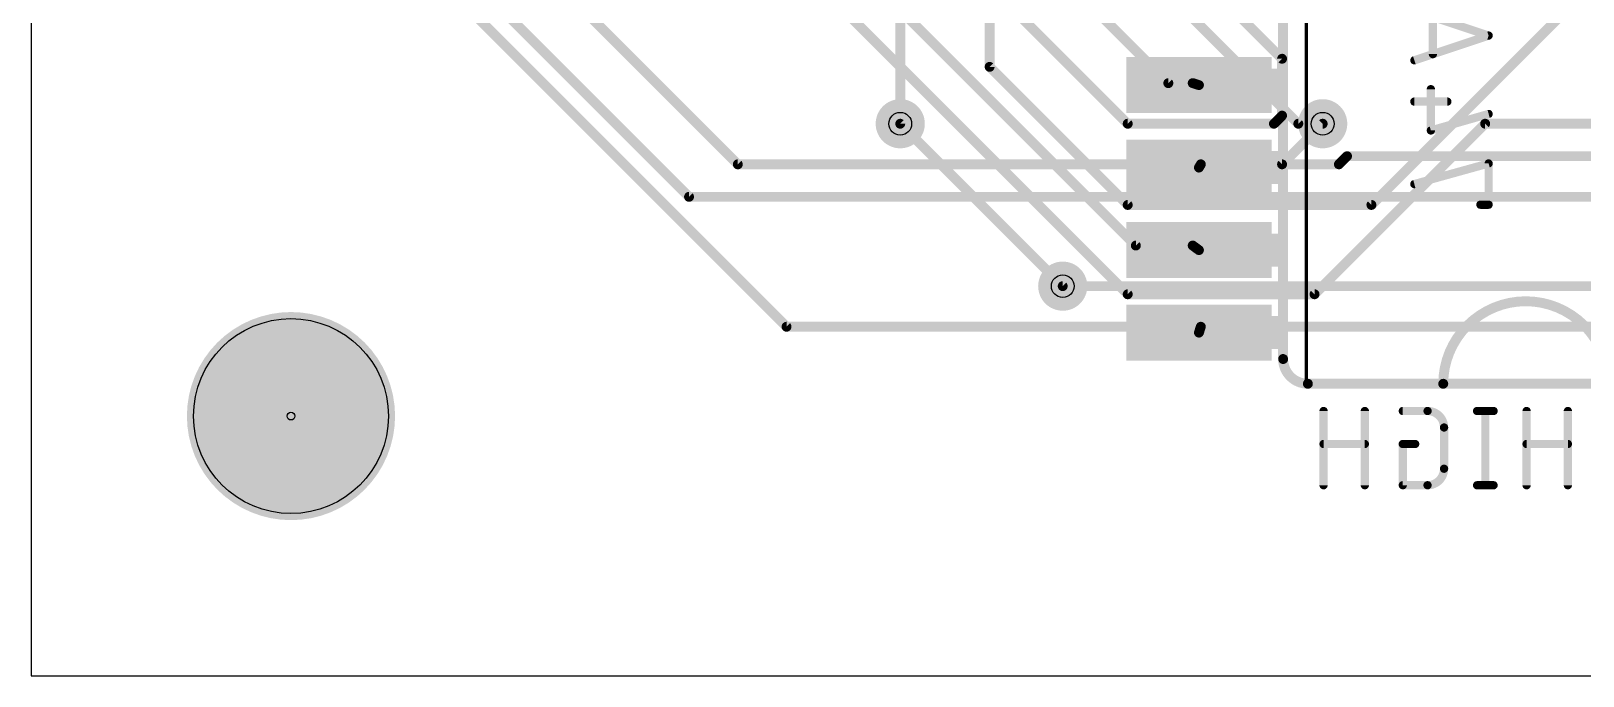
# Model space of a CAD drawing. Extents: x 0 to 200, y 0 to 49.
# Drawn here: x 0 to 23.88, y 0 to 9.93 of the extents above; entities that cross this region are included whole.
import ezdxf

# ---------------------------------------------------------------- set-up
doc = ezdxf.new("R2010")
doc.units = 0
for name, color, linetype in [('1', 12, 'CONTINUOUS'), ('16', 132, 'CONTINUOUS'), ('18', 110, 'CONTINUOUS'), ('20', 31, 'CONTINUOUS'), ('22', 253, 'CONTINUOUS'), ('26', 253, 'CONTINUOUS'), ('28', 253, 'CONTINUOUS'), ('29', 253, 'CONTINUOUS'), ('30', 253, 'CONTINUOUS'), ('32', 253, 'CONTINUOUS'), ('44', 253, 'CONTINUOUS'), ('52', 253, 'CONTINUOUS')]:
    doc.layers.add(name, color=color, linetype=linetype)

# ---------------------------------------------------------------- blocks, each defined once
blk = doc.blocks.new('RECT')
blk.add_solid([(-0.5, -0.5), (0.5, -0.5), (-0.5, 0.5), (0.5, 0.5)])
blk = doc.blocks.new('ROUNDV')
at = {"const_width": 0.5}
blk.add_lwpolyline([(0, -0.25, 1), (0, 0.25, 1), (0, -0.25)], format="xyb", dxfattribs=at)

msp = doc.modelspace()

# ---------------------------------------------------------------- linework, layer by layer
at = {"layer": '1', "const_width": 0.1524}
for points in [[(8.125, 19.875), (19.5, 8.5)], [(3.75, 15), (10.875, 7.875)], [(10.125, 7.375), (2.75, 14.75)], [(11.625, 5.375), (2.375, 14.625)], [(13.375, 8.5), (13.375, 11.875)], [(19.5, 8.5), (19.875, 8.5)], [(10.875, 7.875), (20.125, 7.875)], [(20.125, 7.875), (20.25, 8)], [(20.25, 8), (24.125, 8)], [(30.375, 7.375), (10.125, 7.375)], [(32.5, 6), (15.875, 6)], [(34.5, 5.375), (11.625, 5.375)]]:
    msp.add_lwpolyline(points, dxfattribs=at)
at = {"layer": '1', "const_width": 0.0762}
for points in [[(13.3369, 8.5, 1), (13.4131, 8.5)], [(19.5, 8.5381, 1), (19.5, 8.4619)], [(19.4731, 8.4731, 1), (19.5269, 8.5269)], [(19.875, 8.4619, 1), (19.875, 8.5381)], [(10.875, 7.9131, 1), (10.875, 7.8369)], [(10.8481, 7.8481, 1), (10.9019, 7.9019)], [(20.0981, 7.9019, 1), (20.1519, 7.8481)], [(20.125, 7.8369, 1), (20.125, 7.9131)], [(20.25, 8.0381, 1), (20.25, 7.9619)], [(20.2769, 7.9731, 1), (20.2231, 8.0269)], [(10.125, 7.4131, 1), (10.125, 7.3369)], [(10.0981, 7.3481, 1), (10.1519, 7.4019)], [(15.875, 6.0381, 1), (15.875, 5.9619)], [(11.625, 5.4131, 1), (11.625, 5.3369)], [(11.5981, 5.3481, 1), (11.6519, 5.4019)]]:
    msp.add_lwpolyline(points, format="xyb", dxfattribs=at)
at = {"layer": '16', "const_width": 0.1524}
for points in [[(8.125, 18.5), (17.5, 9.125)], [(7.125, 16.5), (17, 6.625)], [(6.375, 16.375), (16.875, 5.875)], [(26.875, 13.5), (20.625, 7.25)], [(14.75, 9.375), (14.75, 10.5)], [(15.125, 10.25), (16.875, 8.5)], [(19.25, 9.5), (18.5, 10.25)], [(19.25, 8.625), (19.25, 9.5)], [(16.875, 7.25), (14.75, 9.375)], [(17.5, 9.125), (17.875, 9.125)], [(17.875, 9.125), (17.9708, 9.095)], [(19.125, 8.5), (19.25, 8.625)], [(15.875, 6), (13.375, 8.5)], [(16.875, 8.5), (19.125, 8.5)], [(19.875, 8.5), (19.25, 7.875)], [(19.75, 5.875), (22.375, 8.5)], [(22.375, 8.5), (29.125, 8.5)], [(18, 7.875), (17.9708, 7.825)], [(19.25, 7.875), (18, 7.875)], [(20.625, 7.25), (16.875, 7.25)], [(17, 6.625), (17.875, 6.625)], [(17.875, 6.625), (17.9708, 6.555)], [(16.875, 5.875), (19.75, 5.875)], [(18, 5.375), (17.9708, 5.285)], [(25.125, 5.375), (18, 5.375)]]:
    msp.add_lwpolyline(points, dxfattribs=at)
at = {"layer": '16', "const_width": 0.0762}
for points in [[(19.2881, 9.5, 1), (19.2119, 9.5)], [(19.2231, 9.4731, 1), (19.2769, 9.5269)], [(14.7119, 9.375, 1), (14.7881, 9.375)], [(14.7769, 9.4019, 1), (14.7231, 9.3481)], [(17.5, 9.1631, 1), (17.5, 9.0869)], [(17.4731, 9.0981, 1), (17.5269, 9.1519)], [(17.8864, 9.1614, 1), (17.8636, 9.0886)], [(17.875, 9.0869, 1), (17.875, 9.1631)], [(17.9594, 9.0586, 1), (17.9822, 9.1314)], [(19.2119, 8.625, 1), (19.2881, 8.625)], [(19.2769, 8.5981, 1), (19.2231, 8.6519)], [(13.4019, 8.5269, 1), (13.3481, 8.4731)], [(16.875, 8.5381, 1), (16.875, 8.4619)], [(16.8481, 8.4731, 1), (16.9019, 8.5269)], [(19.0981, 8.5269, 1), (19.1519, 8.4731)], [(19.125, 8.4619, 1), (19.125, 8.5381)], [(19.9019, 8.4731, 1), (19.8481, 8.5269)], [(22.375, 8.5381, 1), (22.375, 8.4619)], [(22.4019, 8.4731, 1), (22.3481, 8.5269)], [(17.9379, 7.8442, 1), (18.0037, 7.8058)], [(18, 7.9131, 1), (18, 7.8369)], [(18.0329, 7.8558, 1), (17.9671, 7.8942)], [(19.2231, 7.9019, 1), (19.2769, 7.8481)], [(19.25, 7.8369, 1), (19.25, 7.9131)], [(16.875, 7.2881, 1), (16.875, 7.2119)], [(16.8481, 7.2231, 1), (16.9019, 7.2769)], [(20.5981, 7.2769, 1), (20.6519, 7.2231)], [(20.625, 7.2119, 1), (20.625, 7.2881)], [(17, 6.6631, 1), (17, 6.5869)], [(16.9731, 6.5981, 1), (17.0269, 6.6519)], [(17.8975, 6.6558, 1), (17.8525, 6.5942)], [(17.875, 6.5869, 1), (17.875, 6.6631)], [(17.9483, 6.5242, 1), (17.9933, 6.5858)], [(15.8481, 5.9731, 1), (15.9019, 6.0269)], [(16.875, 5.9131, 1), (16.875, 5.8369)], [(16.8481, 5.8481, 1), (16.9019, 5.9019)], [(19.7231, 5.9019, 1), (19.7769, 5.8481)], [(19.75, 5.8369, 1), (19.75, 5.9131)], [(17.9346, 5.2968, 1), (18.007, 5.2732)], [(18, 5.4131, 1), (18, 5.3369)], [(18.0362, 5.3632, 1), (17.9638, 5.3868)]]:
    msp.add_lwpolyline(points, format="xyb", dxfattribs=at)
at = {"layer": '20'}
for p, q in [((0, 48), (0, 0)), ((0, 0), (200, 0))]:
    msp.add_line(p, q, dxfattribs=at)
for radius in [1.5, 0.06]:
    msp.add_circle((4, 4), radius, dxfattribs=at)
at = {"layer": '22'}
for points, const_width in [([(19.6218, 4.523), (19.6218, 17.477)], 0.0508), ([(21.73, 4.4976), (19.6472, 4.4976)], 0.1524), ([(24.27, 4.4976), (21.73, 4.4976)], 0.1524)]:
    msp.add_lwpolyline(points, dxfattribs=dict(at, const_width=const_width))
for points, const_width in [([(24.27, 4.4976, 1), (21.73, 4.4976)], 0.1524), ([(19.2662, 4.8786, 0.4142), (19.6472, 4.4976)], 0.1524), ([(19.3043, 4.8786, 1), (19.2281, 4.8786)], 0.0762), ([(19.6472, 4.5357, 1), (19.6472, 4.4595)], 0.0762), ([(19.6472, 4.4595, 1), (19.6472, 4.5357)], 0.0762), ([(21.73, 4.5357, 1), (21.73, 4.4595)], 0.0762), ([(21.73, 4.4595, 1), (21.73, 4.5357)], 0.0762), ([(19.6091, 4.523, 1), (19.6345, 4.523)], 0.0254), ([(21.6919, 4.4976, 1), (21.7681, 4.4976)], 0.0762)]:
    msp.add_lwpolyline(points, format="xyb", dxfattribs=dict(at, const_width=const_width))
at = {"layer": '26', "const_width": 0.127}
for points in [[(19.8885, 4.0785), (19.8885, 2.9355)], [(20.5235, 2.9355), (20.5235, 4.0785)], [(21.4887, 4.0785), (21.1077, 4.0785)], [(22.5047, 4.0785), (22.2507, 4.0785)], [(22.3777, 4.0785), (22.3777, 2.9355)], [(23.0127, 4.0785), (23.0127, 2.9355)], [(23.6477, 2.9355), (23.6477, 4.0785)], [(21.7427, 3.1895), (21.7427, 3.8245)], [(20.5235, 3.5705), (19.8885, 3.5705)], [(21.2982, 3.5705), (21.1077, 3.5705)], [(21.1077, 3.5705), (21.1077, 2.9355)], [(23.6477, 3.5705), (23.0127, 3.5705)], [(21.1077, 2.9355), (21.4887, 2.9355)], [(22.5047, 2.9355), (22.2507, 2.9355)]]:
    msp.add_lwpolyline(points, dxfattribs=at)
at = {"layer": '26'}
for points, const_width in [([(19.9202, 4.0785, 1), (19.8568, 4.0785)], 0.0635), ([(20.5553, 4.0785, 1), (20.4918, 4.0785)], 0.0635), ([(21.1077, 4.1102, 1), (21.1077, 4.0468)], 0.0635), ([(21.7427, 3.8245, 0.4142), (21.4887, 4.0785)], 0.127), ([(21.4887, 4.1102, 1), (21.4887, 4.0468)], 0.0635), ([(21.4887, 4.0468, 1), (21.4887, 4.1102)], 0.0635), ([(22.2507, 4.1102, 1), (22.2507, 4.0468)], 0.0635), ([(22.4094, 4.0785, 1), (22.346, 4.0785)], 0.0635), ([(22.5047, 4.0468, 1), (22.5047, 4.1102)], 0.0635), ([(23.0445, 4.0785, 1), (22.981, 4.0785)], 0.0635), ([(23.6794, 4.0785, 1), (23.616, 4.0785)], 0.0635), ([(21.7745, 3.8245, 1), (21.711, 3.8245)], 0.0635), ([(21.711, 3.8245, 1), (21.7745, 3.8245)], 0.0635), ([(19.8885, 3.6023, 1), (19.8885, 3.5387)], 0.0635), ([(20.5235, 3.5387, 1), (20.5235, 3.6023)], 0.0635), ([(21.1077, 3.6023, 1), (21.1077, 3.5387)], 0.0635), ([(21.1395, 3.5705, 1), (21.076, 3.5705)], 0.0635), ([(21.2982, 3.5387, 1), (21.2982, 3.6023)], 0.0635), ([(23.0127, 3.6023, 1), (23.0127, 3.5387)], 0.0635), ([(23.6477, 3.5387, 1), (23.6477, 3.6023)], 0.0635), ([(21.4887, 2.9355, 0.4142), (21.7427, 3.1895)], 0.127), ([(21.7745, 3.1895, 1), (21.711, 3.1895)], 0.0635), ([(21.711, 3.1895, 1), (21.7745, 3.1895)], 0.0635), ([(19.8568, 2.9355, 1), (19.9202, 2.9355)], 0.0635), ([(20.4918, 2.9355, 1), (20.5553, 2.9355)], 0.0635), ([(21.1077, 2.9673, 1), (21.1077, 2.9038)], 0.0635), ([(21.076, 2.9355, 1), (21.1395, 2.9355)], 0.0635), ([(21.4887, 2.9673, 1), (21.4887, 2.9038)], 0.0635), ([(21.4887, 2.9038, 1), (21.4887, 2.9673)], 0.0635), ([(22.2507, 2.9673, 1), (22.2507, 2.9038)], 0.0635), ([(22.346, 2.9355, 1), (22.4094, 2.9355)], 0.0635), ([(22.5047, 2.9038, 1), (22.5047, 2.9673)], 0.0635), ([(22.981, 2.9355, 1), (23.0445, 2.9355)], 0.0635), ([(23.616, 2.9355, 1), (23.6794, 2.9355)], 0.0635)]:
    msp.add_lwpolyline(points, format="xyb", dxfattribs=dict(at, const_width=const_width))
at = {"layer": '28', "const_width": 0.127}
for points in [[(22.4285, 9.857), (21.2855, 10.238)], [(21.5713, 10.1428), (21.5713, 9.5713)], [(21.2855, 9.476), (22.4285, 9.857)], [(21.5395, 8.3965), (21.5395, 9.0315)], [(21.7935, 8.841), (21.2855, 8.841)], [(22.4285, 8.6505), (21.5395, 8.3965)], [(22.4285, 7.8885), (21.2855, 7.571)], [(22.4285, 7.2535), (22.4285, 7.8885)], [(22.3015, 7.2535), (22.4285, 7.2535)]]:
    msp.add_lwpolyline(points, dxfattribs=at)
at = {"layer": '28', "const_width": 0.0635}
for points in [[(22.4385, 9.8269, 1), (22.4185, 9.8871)], [(22.4185, 9.8269, 1), (22.4385, 9.8871)], [(21.5395, 9.5713, 1), (21.603, 9.5713)], [(21.2755, 9.5061, 1), (21.2955, 9.4459)], [(21.5712, 9.0315, 1), (21.5078, 9.0315)], [(21.2855, 8.8728, 1), (21.2855, 8.8093)], [(21.7935, 8.8093, 1), (21.7935, 8.8728)], [(22.4372, 8.62, 1), (22.4198, 8.681)], [(21.5308, 8.427, 1), (21.5482, 8.366)], [(21.5078, 8.3965, 1), (21.5712, 8.3965)], [(22.4602, 7.8885, 1), (22.3968, 7.8885)], [(22.437, 7.8579, 1), (22.42, 7.9191)], [(21.277, 7.6016, 1), (21.294, 7.5404)], [(22.3015, 7.2853, 1), (22.3015, 7.2218)], [(22.3968, 7.2535, 1), (22.4602, 7.2535)], [(22.4285, 7.2218, 1), (22.4285, 7.2853)]]:
    msp.add_lwpolyline(points, format="xyb", dxfattribs=at)
at = {"layer": '29'}
for points, const_width in [([(4, 3.1992, 1), (4, 4.8008, 1), (4, 3.1992)], 1.6016), ([(4, 3.9192, 1), (4, 4.0808, 1), (4, 3.9192)], 0.1616)]:
    msp.add_lwpolyline(points, format="xyb", dxfattribs=dict(at, const_width=const_width))
at = {"layer": '30'}
for points, const_width in [([(4, 3.1992, 1), (4, 4.8008, 1), (4, 3.1992)], 1.6016), ([(4, 3.9192, 1), (4, 4.0808, 1), (4, 3.9192)], 0.1616)]:
    msp.add_lwpolyline(points, format="xyb", dxfattribs=dict(at, const_width=const_width))
at = {"layer": '44'}
for centre in [(13.375, 8.5), (19.875, 8.5), (15.875, 6)]:
    msp.add_circle(centre, 0.175, dxfattribs=at)
at = {"layer": '52', "const_width": 0.1524}
msp.add_lwpolyline([(19.2662, 4.8786), (19.2662, 17.1214)], dxfattribs=at)
at = {"layer": '52', "const_width": 0.0762}
msp.add_lwpolyline([(19.2281, 4.8786, 1), (19.3043, 4.8786)], format="xyb", dxfattribs=at)

# ---------------------------------------------------------------- block references
at = {"layer": '16', "xscale": 0.6604, "yscale": 2.032, "rotation": 90}
for p in [(17.9708, 9.095), (17.9708, 7.825), (17.9708, 6.555), (17.9708, 5.285)]:
    msp.add_blockref('RECT', p, dxfattribs=at)
at = {"layer": '18', "xscale": 0.7564, "yscale": 0.7564}
for p in [(13.375, 8.5), (13.375, 8.5), (19.875, 8.5), (19.875, 8.5), (15.875, 6), (15.875, 6)]:
    msp.add_blockref('ROUNDV', p, dxfattribs=at)
at = {"layer": '30', "xscale": 0.8636, "yscale": 2.2352, "rotation": 90}
for p in [(17.9708, 9.095), (17.9708, 7.825), (17.9708, 6.555), (17.9708, 5.285)]:
    msp.add_blockref('RECT', p, dxfattribs=at)
at = {"layer": '32', "xscale": 0.6604, "yscale": 2.032, "rotation": 90}
for p in [(17.9708, 9.095), (17.9708, 7.825), (17.9708, 6.555), (17.9708, 5.285)]:
    msp.add_blockref('RECT', p, dxfattribs=at)
at = {"layer": '52', "xscale": 0.508, "rotation": 90}
for p, yscale in [((18.4026, 9.095), 1.4732), ((19.2027, 9.095), 0.127), ((18.4026, 7.825), 1.4732), ((19.2027, 7.825), 0.127), ((18.4026, 6.555), 1.4732), ((19.2027, 6.555), 0.127), ((18.4026, 5.285), 1.4732), ((19.2027, 5.285), 0.127)]:
    msp.add_blockref('RECT', p, dxfattribs=dict(at, yscale=yscale))

doc.saveas('drawing.dxf')
